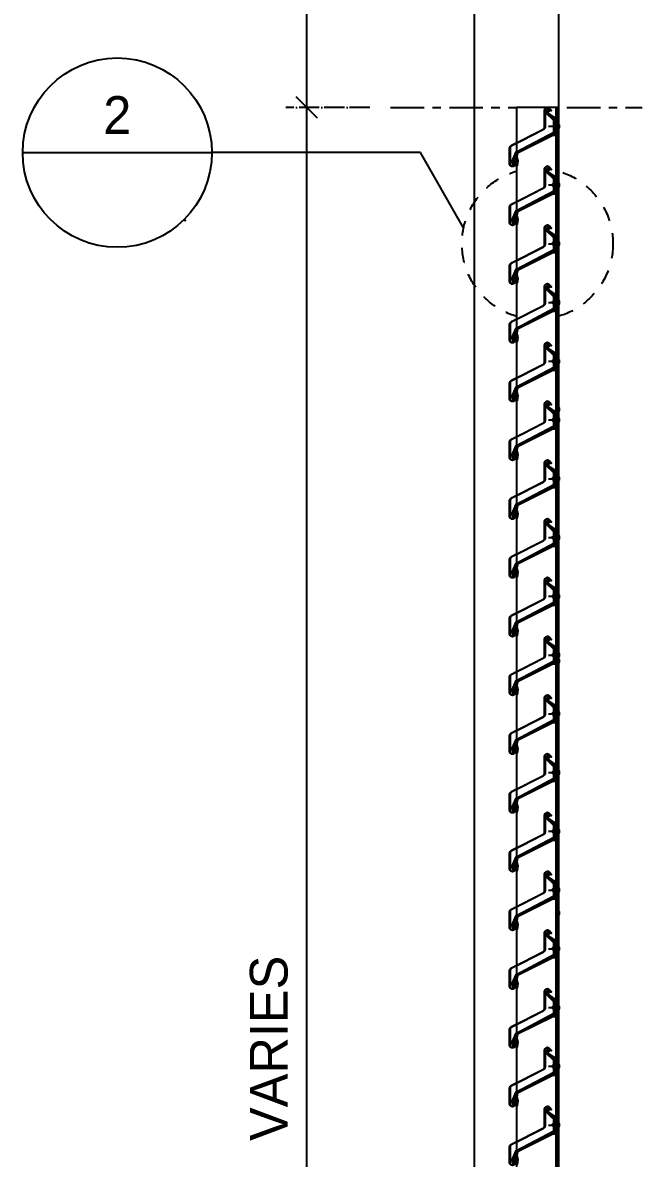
# Model space of a CAD drawing. Header units: millimetres. Extents: x -244126 to 368105, y -173968 to 259060.
# Drawn here: x 3588 to 4326, y 58035 to 59388 of the extents above; entities that cross this region are included whole.
import ezdxf
from ezdxf.enums import TextEntityAlignment as Align

# ---------------------------------------------------------------- set-up
doc = ezdxf.new("R2010")
doc.units = ezdxf.units.MM
doc.header["$MEASUREMENT"] = 0
for name, pattern in [('ACAD_ISO04W100', [30, 24, -3, 0, -3]), ('CENTER', [2, 1.25, -0.25, 0.25, -0.25]), ('HIDDEN', [9.524999999999999, 6.35, -3.175]), ('TA_GL_040.00000', [110, 40, -10, 10, -10, 40]), ('TA_HL_005.00000', [32.5, 17.75, -14.75])]:
    doc.linetypes.add(name, pattern=pattern)
for name, color, linetype in [('000 - GRID', 8, 'CENTER'), ('000 - H A T C H', 8, 'Continuous'), ('000 - SYMBOL CON', 1, 'Continuous'), ('000 - WIPEOUT', 250, 'Continuous'), ('001 - ASCESSORIES', 1, 'Continuous'), ('004 - WALL', 3, 'Continuous'), ('A03_SUN LOUVER', 7, 'Continuous'), ('A04_TUBE SERIES', 7, 'Continuous')]:
    doc.layers.add(name, color=color, linetype=linetype)
doc.styles.add('Cetury Gothic', font='GOTHIC.TTF')
doc.styles.add('CORDIA', font='cordia.shx')
doc.styles.add('TA', font='Cordia New.ttf', dxfattribs={"height": 4.5})
doc.dimstyles.new('DIM E-E', dxfattribs={"dimscale": 2, "dimtxt": 0.18, "dimasz": 0.1, "dimexe": 0.1, "dimexo": 0.1, "dimgap": 0.09, "dimtad": 1, "dimtoh": 1, "dimzin": 0, "dimdsep": 46, "dimtxsty": 'CORDIA', "dimblk": 'OBLIQUE', "dimcen": 0.1, "dimdle": 0.1, "dimclrd": 40, "dimclre": 140, "dimclrt": 3, "dimadec": 0, "dimazin": 0, "dimtfac": 1, "dimtix": 1, "dimtmove": 2, "dimatfit": 3, "dimfxl": 1, "dimtolj": 1, "dimtzin": 0, "dimarcsym": 0})
pattern_1 = [(90, (1.084202172485504e-16, 1.084202172485504e-16), (-0.3125, 0.15625), [0, -0.3125])]

# ---------------------------------------------------------------- blocks, each defined once
blk = doc.blocks.new('*U3716')
at = {"layer": '004 - WALL', "color": 0, "linetype": 'ByBlock'}
blk.add_lwpolyline([(0, 0), (-100, 0), (-100, 2700), (0, 2700)], close=True, dxfattribs=at)
blk = doc.blocks.new('*U3772')
at = {"layer": '000 - H A T C H'}
h = blk.add_hatch(dxfattribs=at)
h.set_pattern_fill('DOTS', color=8, scale=5, angle=90)
h.set_pattern_definition(pattern_1)
edge = h.paths.add_edge_path()
edge.add_arc((6.2500000021564, -3.126300886901387e-10), 1.249999999032525, -53.130102404963395, 53.13010238325057, ccw=False)
edge.add_arc((6.250000000650049, -0.6875000023001099), 0.8124999992297953, 202.6198648105183, 337.3801351894816, ccw=False)
edge.add_line((5.500000000610941, -1.000000000203717), (-1.77635683940025e-15, -1.000000000203727))
edge.add_line((-2.173258171971605e-15, -1.000000000203727), (-6.292525740534009e-15, -3.000000000156433))
edge.add_line((-6.292525740534008e-15, -3.000000000156433), (-0.9999999999763562, -1.499999999850842))
edge.add_line((-0.9999999999763562, -1.499999999850842), (-0.9999999999763503, 1.499999999850846))
edge.add_line((-0.9999999999763503, 1.499999999850845), (6.550315845288424e-15, 3.000000000156434))
edge.add_line((6.509366175031109e-15, 3.000000000156434), (2.390098606468705e-15, 1.000000000203727))
edge.add_line((2.390098606468706e-15, 1.000000000203727), (5.500000000610944, 1.000000000203736))
edge.add_arc((6.250000000650052, 0.6875000023001321), 0.8124999992297938, 22.619864741037475, 157.3801351894819, ccw=False)
at = {"layer": '001 - ASCESSORIES', "color": 0}
for p, q in [((5.500000000610944, 1.000000000203736), (2.159213709732834e-15, 1.000000000203727)), ((5.500000000610941, -1.000000000203717), (-2.159213709732837e-15, -1.000000000203727))]:
    blk.add_line(p, q, dxfattribs=at)
for points in [[(-0.9999999999763565, -1.499999999850841), (-0.99999999997635, 1.499999999850845), (6.477641128216606e-15, 3.000000000156433), (-6.477641128216606e-15, -3.000000000156433)], [(6.509366175031109e-15, 3.000000000156433), (2.390098606468706e-15, 1.000000000203727), (5.500000000610942, 1.000000000203736), (5.500000000610938, -1.000000000203717), (-2.173258171971605e-15, -1.000000000203727), (-6.292525740534008e-15, -3.000000000156433), (-0.9999999999763567, -1.499999999850841), (-0.9999999999763498, 1.499999999850845)]]:
    blk.add_lwpolyline(points, close=True, dxfattribs=at)
blk.add_lwpolyline([(7.000000001068118, 0.9999999992942371, -0.5000000004357978), (7.000000000689157, -1.000000000203718, -0.6666666684001539), (5.500000000610941, -1.000000000203717), (-2.173258171971605e-15, -1.000000000203727), (-6.292525740534008e-15, -3.000000000156433), (-0.9999999999763562, -1.499999999850842), (-0.9999999999763503, 1.499999999850845), (6.509366175031109e-15, 3.000000000156434), (2.390098606468706e-15, 1.000000000203727), (5.500000000610944, 1.000000000203736, -0.6666666688380637)], format="xyb", close=True, dxfattribs=at)
blk.add_lwpolyline([(7.000000000689157, -1.000000000203721), (7.000000000461787, 0.9999999997489858, -0.5000000006252776), (7.000000000689157, -1.000000000203721, -0.6666666684001529), (5.500000000610941, -1.000000000203717), (5.500000000610944, 1.000000000203736, -0.6666666684001575), (7.000000000689161, 1.000000000203733)], format="xyb", dxfattribs=at)
blk = doc.blocks.new('*U3720')
at = {"layer": '000 - H A T C H'}
h = blk.add_hatch(dxfattribs=at)
h.set_pattern_fill('DOTS', color=8, scale=5, angle=90)
h.set_pattern_definition(pattern_1)
edge = h.paths.add_edge_path()
edge.add_arc((3.750000001546126, -3.126371941174963e-10), 1.249999999032525, -53.130102404963395, 53.13010238325057, ccw=False)
edge.add_arc((3.750000000039776, -0.687500002300117), 0.8124999992297953, 202.6198648105183, 337.3801351894816, ccw=False)
edge.add_line((3.000000000000668, -1.000000000203724), (-2.220446049250313e-15, -1.000000000203727))
edge.add_line((-2.173258171971605e-15, -1.000000000203727), (-6.292525740534009e-15, -3.000000000156433))
edge.add_line((-6.292525740534008e-15, -3.000000000156433), (-0.9999999999763562, -1.499999999850842))
edge.add_line((-0.9999999999763562, -1.499999999850842), (-0.9999999999763503, 1.499999999850846))
edge.add_line((-0.9999999999763503, 1.499999999850845), (6.550315845288424e-15, 3.000000000156434))
edge.add_line((6.509366175031109e-15, 3.000000000156434), (2.390098606468705e-15, 1.000000000203727))
edge.add_line((2.390098606468706e-15, 1.000000000203727), (3.000000000000672, 1.000000000203729))
edge.add_arc((3.750000000039779, 0.6875000023001251), 0.8124999992297929, 22.619864741037475, 157.3801351894819, ccw=False)
at = {"layer": '001 - ASCESSORIES', "color": 0}
for p, q in [((3.000000000000672, 1.000000000203729), (2.159213709732834e-15, 1.000000000203727)), ((3.000000000000667, -1.000000000203725), (-2.159213709732837e-15, -1.000000000203727))]:
    blk.add_line(p, q, dxfattribs=at)
for points in [[(-0.9999999999763565, -1.499999999850841), (-0.99999999997635, 1.499999999850845), (6.477641128216606e-15, 3.000000000156433), (-6.477641128216606e-15, -3.000000000156433)], [(6.509366175031109e-15, 3.000000000156433), (2.390098606468706e-15, 1.000000000203727), (3.00000000000067, 1.000000000203729), (3.000000000000665, -1.000000000203724), (-2.173258171971605e-15, -1.000000000203727), (-6.292525740534008e-15, -3.000000000156433), (-0.9999999999763567, -1.499999999850841), (-0.9999999999763498, 1.499999999850845)]]:
    blk.add_lwpolyline(points, close=True, dxfattribs=at)
blk.add_lwpolyline([(4.500000000457845, 0.99999999929423, -0.5000000004357978), (4.500000000078884, -1.000000000203725, -0.6666666684001539), (3.000000000000668, -1.000000000203724), (-2.173258171971605e-15, -1.000000000203727), (-6.292525740534008e-15, -3.000000000156433), (-0.9999999999763562, -1.499999999850842), (-0.9999999999763503, 1.499999999850845), (6.509366175031109e-15, 3.000000000156434), (2.390098606468706e-15, 1.000000000203727), (3.000000000000672, 1.000000000203729, -0.6666666688380637)], format="xyb", close=True, dxfattribs=at)
blk.add_lwpolyline([(4.500000000078884, -1.000000000203728), (4.499999999851514, 0.9999999997489787, -0.5000000006252776), (4.500000000078884, -1.000000000203728, -0.6666666684001529), (3.000000000000667, -1.000000000203725), (3.000000000000672, 1.000000000203729, -0.6666666684001575), (4.500000000078888, 1.000000000203726)], format="xyb", dxfattribs=at)
blk = doc.blocks.new('_Oblique')
at = {"color": 0, "linetype": 'ByBlock', "lineweight": -2}
blk.add_line((-0.5, -0.5), (0.5, 0.5), dxfattribs=at)
blk = doc.blocks.new('*D3801')
at = {"layer": 'A04_TUBE SERIES', "color": 40, "lineweight": -2, "transparency": 16777216}
blk.add_line((3926.313265724752, 57019.47557430169), (3926.313265724752, 59311.62387743569), dxfattribs=at)
at = {"layer": 'A04_TUBE SERIES', "color": 140, "linetype": 'ACAD_ISO04W100', "lineweight": -2, "transparency": 16777216}
for p, q in [((4001.313265724837, 59286.62387743569), (3901.313265724752, 59286.62387743569)), ((4001.313265724837, 57044.47557430169), (3901.313265724752, 57044.47557430169))]:
    blk.add_line(p, q, dxfattribs=at)
at = {"layer": 'Defpoints', "color": 0, "transparency": 16777216}
for p in [(3926.313265724752, 59286.62387743569), (4026.313265724837, 59286.62387743569), (4026.313265724837, 57044.47557430169)]:
    blk.add_point(p, dxfattribs=at)
at = {"layer": 'A04_TUBE SERIES', "color": 40, "lineweight": -2, "transparency": 16777216, "xscale": 25, "yscale": 25, "zscale": 25}
for p, rotation in [((3926.313265724752, 59286.62387743569), 90), ((3926.313265724752, 57044.47557430169), 270)]:
    blk.add_blockref('_Oblique', p, dxfattribs=dict(at, rotation=rotation))
at = {"layer": 'A04_TUBE SERIES', "color": 3, "transparency": 16777216, "insert": (3881.313265724767, 58165.54972586868), "char_height": 45, "attachment_point": 5, "rotation": 90, "style": 'CORDIA'}
blk.add_mtext('\\A1;VARIES', dxfattribs=at)
blk = doc.blocks.new('*D3802')
at = {"layer": 'A04_TUBE SERIES', "color": 40, "lineweight": -2, "transparency": 16777216}
blk.add_line((3926.313265724773, 59261.62387743569), (3926.313265724773, 59769.47557430172), dxfattribs=at)
at = {"layer": 'A04_TUBE SERIES', "color": 140, "linetype": 'ACAD_ISO04W100', "lineweight": -2, "transparency": 16777216}
for p, q in [((4001.313265724837, 59744.47557430172), (3901.313265724773, 59744.47557430172)), ((4001.313265724837, 59286.62387743569), (3901.313265724773, 59286.62387743569))]:
    blk.add_line(p, q, dxfattribs=at)
at = {"layer": 'Defpoints', "color": 0, "transparency": 16777216}
for p in [(3926.313265724773, 59744.47557430172), (4026.313265724837, 59744.47557430172), (4026.313265724837, 59286.62387743569)]:
    blk.add_point(p, dxfattribs=at)
at = {"layer": 'A04_TUBE SERIES', "color": 40, "lineweight": -2, "transparency": 16777216, "xscale": 25, "yscale": 25, "zscale": 25}
for p, rotation in [((3926.313265724773, 59744.47557430172), 90), ((3926.313265724773, 59286.62387743569), 270)]:
    blk.add_blockref('_Oblique', p, dxfattribs=dict(at, rotation=rotation))
at = {"layer": 'A04_TUBE SERIES', "color": 3, "transparency": 16777216, "insert": (3881.313265724789, 59515.5497258687), "char_height": 45, "attachment_point": 5, "rotation": 90, "style": 'CORDIA'}
blk.add_mtext('\\A1;VARIES', dxfattribs=at)
blk = doc.blocks.new('*U3754')
at = {"color": 3}
blk.add_point((0, -100.0000000000005), dxfattribs=at)
at = {"layer": '000 - GRID', "color": 0, "linetype": 'ByBlock'}
blk.add_line((0, 99.99999999999997), (2.576687932766269e-14, -200.0000000000005), dxfattribs=at)
at = {"layer": '000 - GRID', "color": 0}
blk.add_point((0, 0), dxfattribs=at)
at = {"style": 'TA', "flags": 1}
blk.add_attdef('LOCATION', (6, 6), '', height=4.5, dxfattribs=at)
blk = doc.blocks.new('*U4247')
at = {"color": 2}
blk.add_line((-4.510835795377261, 0), (4.510835795377261, 0), dxfattribs=at)
blk.add_circle((0, 0), 4.510835795377077, dxfattribs=at)
at = {"color": 7}
blk.add_point((3.241261303455758, -3.241261303455303), dxfattribs=at)
at = {"layer": '000 - SYMBOL CON', "color": 2, "linetype": 'ByBlock'}
blk.add_lwpolyline([(16.5161759927504, -3.578593339395429), (14.45007416493026, -3.901931818903096e-15), (4.510835795377075, -1.104836123657568e-15)], dxfattribs=at)
at = {"color": 2, "style": 'Cetury Gothic'}
for tag, height, p in [('DETAIL_NO.', 1.8, (0, 1.791917847270724)), ('DRAWING_NO.', 1.800029265504032, (0, -1.791917847270952))]:
    blk.add_attdef(tag, text='', height=height, dxfattribs=at).set_placement(p, align=Align.MIDDLE_CENTER)
blk = doc.blocks.new('*U3769')
blk.add_wipeout([(49.99999999999977, 1121.074151567002), (0, 1121.074151567002), (-2.2737367544323206e-13, -1121.0741515670013), (49.99999999999977, -1121.0741515670013)]).dxf.layer = '000 - WIPEOUT'
at = {"layer": '000 - H A T C H'}
h = blk.add_hatch(dxfattribs=at)
h.set_pattern_fill('ANSI32', color=256, scale=0.25, angle=-90.00000000000001)
h.set_pattern_definition([(315, (-5514.030462112098, 23949.07471731478), (1.683798022700467, 1.683798022700466), []), (315, (-5514.030462112098, 23947.95218481478), (1.683798022700467, 1.683798022700466), [])])
h.paths.add_polyline_path([(-1.356692536091941e-13, -1121.074151567002), (2.499999999999864, -1121.074151567002), (2.5, 1121.074151567002), (2.220446049250313e-16, 1121.074151567002)])
at = {"layer": '001 - ASCESSORIES', "linetype": 'ByBlock'}
blk.add_lwpolyline([(50, 1121.074151567002), (0, 1121.074151567002), (-1.357611786334021e-13, -1121.074151567002), (49.99999999999986, -1121.074151567002)], close=True, dxfattribs=at)
at = {"layer": '001 - ASCESSORIES', "color": 0}
blk.add_lwpolyline([(0, 1121.074151567002), (2.5, 1121.074151567002), (2.499999999999864, -1121.074151567002), (-1.357611786334021e-13, -1121.074151567002)], close=True, dxfattribs=at)
blk = doc.blocks.new('000 - FAMELINE_AL.SUN_LV_70Z_CUT_VIEW')
at = {"layer": '000 - H A T C H'}
h = blk.add_hatch(dxfattribs=at)
h.set_pattern_fill('ANSI32', color=8, scale=2)
h.set_pattern_definition([(45, (0, 0), (-0.5303300858899107, 0.5303300858899107), []), (45, (0.35355339, 0), (-0.5303300858899107, 0.5303300858899107), [])])
edge = h.paths.add_edge_path()
edge.add_arc((-41.71909435685664, 63.80189602588693), 3.399999999999986, 359.7688178317894, 500.7773137959305)
edge.add_line((-44.35305455737182, 65.95183873724041), (-46.44665398359939, 63.3869064088849))
edge.add_line((-46.44665398359939, 63.3869064088849), (-45.98183747762232, 63.00750475393761))
edge.add_line((-45.98183747762232, 63.00750475393761), (-43.88823805138236, 65.57243708230635))
edge.add_arc((-41.71909435685045, 63.8018960258951), 2.799999999993822, -0.25475025521330963, 140.7773137957614, ccw=False)
edge.add_line((-38.91912203336574, 63.78944662088733), (-38.9191220333887, 44.01972320168352))
edge.add_arc((-34.9191220333887, 44.01972320168352), 4, 180, 244.3295045191594)
edge.add_line((-36.6519020997646, 40.41452234159676), (0.8728362579277018, 21.54602793816775))
edge.add_arc((-0.6000267984897698, 18.4816072070802), 3.400000000011559, 1.3181988833821379e-10, 64.32950451929122, ccw=False)
edge.add_line((2.799973201521789, 18.48160720708802), (2.799973201515968, -0.01085875736750097))
edge.add_arc((-1.672240363737032e-06, -4.791312291807515e-06), 2.799995911112356, 214.4412264402325, 359.7778968172909, ccw=False)
edge.add_line((-2.309177256072871, -1.58357203815649), (-4.075200694191153, 0.9916572906804504))
edge.add_line((-4.075200694191153, 0.9916572906804504), (-4.570024391912739, 0.6523204253608128))
edge.add_line((-4.570024391912739, 0.6523204253608128), (-2.804000953798055, -1.922908903484404))
edge.add_arc((1.343924971308752e-13, -6.008527009271347e-13), 3.399999999999771, 214.4412879448393, 359.7725146033154)
edge.add_line((3.399973201521789, -0.01349921971996082), (3.399973201521789, 18.48160720708802))
edge.add_arc((-0.600026798489675, 18.48160720708033), 4.000000000011464, 1.101744141655805e-10, 64.32950451926962)
edge.add_line((1.132753267884254, 22.08680806718075), (-36.39198508980822, 40.95530247060977))
edge.add_arc((-34.9191220333887, 44.01972320168352), 3.400000000000007, 180, 244.3295045191593, ccw=False)
edge.add_line((-38.3191220333887, 44.01972320168352), (-38.31912203338288, 63.78817741812782))
at = {"layer": 'A03_SUN LOUVER', "color": 0}
blk.add_lwpolyline([(-38.31912203339264, 63.78817743708649, 0.706785714724799), (-44.35305455737182, 65.95183873724041), (-46.44665398359939, 63.3869064088849), (-45.98183747762232, 63.00750475393761), (-43.88823805138236, 65.57243708230635, -0.7069399320194617), (-38.91912203336574, 63.78944662088733), (-38.9191220333887, 44.01972320168352, 0.2883019779868358), (-36.6519020997646, 40.41452234159676), (0.8728362579277018, 21.54602793816775, -0.2883019779868358), (2.799973201521789, 18.48160720708802), (2.799973201515968, -0.01085875736750097, -0.7354915496662431), (-2.309177256072871, -1.58357203815649), (-4.075200694191153, 0.9916572906804504), (-4.570024391912739, 0.6523204253608128), (-2.804000953798055, -1.922908903484404, 0.7354549486294412), (3.399973201521789, -0.01349921971996082), (3.399973201521789, 18.48160720708802, 0.2883019779868358), (1.132753267884254, 22.08680806718075), (-36.39198508980822, 40.95530247060977, -0.2883019779868358), (-38.3191220333887, 44.01972320168352), (-38.31912203338288, 63.78817741812782)], format="xyb", dxfattribs=at)
blk = doc.blocks.new('000 - ASSCESSORIES_FAMELINE_AL.FLEX_BK_FOR_70Z_[70Z-BK]_CUT_VIEW')
at = {"layer": '000 - H A T C H'}
h = blk.add_hatch(dxfattribs=at)
h.set_pattern_fill('ANSI32', color=8, scale=0.005)
h.set_pattern_definition([(45, (9.087006977919415, -46.378), (-0.001325825214724777, 0.001325825214724777), []), (45, (9.087890861394415, -46.378), (-0.001325825214724777, 0.001325825214724777), [])])
edge = h.paths.add_edge_path()
edge.add_line((-0.01277954649654411, -0.00975276040116313), (-0.01297954649656303, -0.009952760401567673))
edge.add_line((-0.01297954649656141, -0.009952760401567673), (-0.01317954649658215, -0.00975276040116313))
edge.add_line((-0.01317954649658226, -0.00975276040116313), (-0.013379546496603, -0.009952760401567673))
edge.add_line((-0.01337954649660311, -0.009952760401567673), (-0.01357954649662385, -0.00975276040116313))
edge.add_line((-0.01357954649662396, -0.00975276040116313), (-0.0137795464966447, -0.009952760401567673))
edge.add_line((-0.01377954649664481, -0.009952760401567673), (-0.01397954649666919, -0.00975276040116313))
edge.add_line((-0.01397954649666922, -0.00975276040116313), (-0.01417954649669177, -0.009952760401567673))
edge.add_line((-0.01417954649669184, -0.009952760401567673), (-0.01437954649671258, -0.00975276040116313))
edge.add_line((-0.01437954649671269, -0.00975276040116313), (-0.01457954649673343, -0.009952760401567673))
edge.add_line((-0.01457954649673354, -0.009952760401567673), (-0.01477954649675428, -0.00975276040116313))
edge.add_line((-0.01477954649675439, -0.00975276040116313), (-0.01497954649677513, -0.009952760401567673))
edge.add_line((-0.01497954649677524, -0.009952760401567673), (-0.01517954649679416, -0.00975276040116313))
edge.add_line((-0.01517954649679432, -0.00975276040116313), (-0.01537954649681505, -0.009952760401567673))
edge.add_line((-0.01537954649681517, -0.009952760401567673), (-0.0155795464968359, -0.00975276040116313))
edge.add_line((-0.01557954649683602, -0.00975276040116313), (-0.01577954649685675, -0.009952760401567673))
edge.add_line((-0.01577954649685687, -0.009952760401567673), (-0.0159795464968776, -0.00975276040116313))
edge.add_line((-0.01597954649687772, -0.00975276040116313), (-0.01617954649689663, -0.009952760401567673))
edge.add_line((-0.01617954649689501, -0.009952760401567673), (-0.01637954649691575, -0.00975276040116313))
edge.add_line((-0.01637954649691586, -0.00975276040116313), (-0.0165795464969366, -0.009952760401567673))
edge.add_line((-0.01657954649693671, -0.009952760401567673), (-0.01677954649695745, -0.00975276040116313))
edge.add_line((-0.01677954649695756, -0.00975276040116313), (-0.0169795464969783, -0.009952760401567673))
edge.add_line((-0.01697954649697841, -0.009952760401567673), (-0.01717954649700279, -0.00975276040116313))
edge.add_line((-0.01717954649700282, -0.00975276040116313), (-0.01737954649702537, -0.009952760401567673))
edge.add_line((-0.01737954649702544, -0.009952760401567673), (-0.01757954649704618, -0.00975276040116313))
edge.add_line((-0.01757954649704629, -0.00975276040116313), (-0.01777954649706703, -0.009952760401567673))
edge.add_line((-0.01777954649706714, -0.009952760401567673), (-0.01797954649708788, -0.00975276040116313))
edge.add_line((-0.01797954649708799, -0.00975276040116313), (-0.01817954649710873, -0.009952760401567673))
edge.add_line((-0.01817954649710884, -0.009952760401567673), (-0.01837954649712776, -0.00975276040116313))
edge.add_line((-0.01837954649712792, -0.00975276040116313), (-0.01857954649714865, -0.009952760401567673))
edge.add_line((-0.01857954649714877, -0.009952760401567673), (-0.0187795464971695, -0.00975276040116313))
edge.add_line((-0.01877954649716962, -0.00975276040116313), (-0.01897954649719035, -0.009952760401567673))
edge.add_line((-0.01897954649719047, -0.009952760401567673), (-0.0191795464972112, -0.00975276040116313))
edge.add_line((-0.01917954649721132, -0.00975276040116313), (-0.01937954649723024, -0.009952760401567673))
edge.add_line((-0.01937954649722862, -0.009952760401567673), (-0.01957954649724935, -0.00975276040116313))
edge.add_line((-0.01957954649724947, -0.00975276040116313), (-0.0197795464972702, -0.009952760401567673))
edge.add_line((-0.01977954649727032, -0.009952760401567673), (-0.01997954649729105, -0.00975276040116313))
edge.add_line((-0.01997954649729117, -0.00975276040116313), (-0.0201795464973119, -0.009952760401567673))
edge.add_line((-0.02017954649731202, -0.009952760401567673), (-0.02037954649733639, -0.00975276040116313))
edge.add_line((-0.02037954649733642, -0.00975276040116313), (-0.02057954649735898, -0.009952760401567673))
edge.add_line((-0.02057954649735905, -0.009952760401567673), (-0.02077954649737978, -0.00975276040116313))
edge.add_line((-0.0207795464973799, -0.00975276040116313), (-0.02097954649740063, -0.009952760401567673))
edge.add_line((-0.02097954649740075, -0.009952760401567673), (-0.02117954649742148, -0.00975276040116313))
edge.add_line((-0.0211795464974216, -0.00975276040116313), (-0.02137954649744233, -0.009952760401567673))
edge.add_line((-0.02137954649744245, -0.009952760401567673), (-0.02157954649746137, -0.00975276040116313))
edge.add_line((-0.02157954649746152, -0.00975276040116313), (-0.02177954649748226, -0.009952760401567673))
edge.add_line((-0.02177954649748237, -0.009952760401567673), (-0.02197954649750311, -0.00975276040116313))
edge.add_line((-0.02197954649750322, -0.00975276040116313), (-0.02217954649752396, -0.009952760401567673))
edge.add_line((-0.02217954649752407, -0.009952760401567673), (-0.02237954649754481, -0.00975276040116313))
edge.add_line((-0.02237954649754492, -0.00975276040116313), (-0.02257954649756384, -0.009952760401567673))
edge.add_line((-0.02257954649756222, -0.009952760401567673), (-0.02277954649758296, -0.00975276040116313))
edge.add_line((-0.02277954649758307, -0.00975276040116313), (-0.02297954649760381, -0.009952760401567673))
edge.add_line((-0.02297954649760392, -0.009952760401567673), (-0.02317954649762466, -0.00975276040116313))
edge.add_line((-0.02317954649762477, -0.00975276040116313), (-0.02337954649764551, -0.009952760401567673))
edge.add_line((-0.02337954649764562, -0.009952760401567673), (-0.02357954649767, -0.00975276040116313))
edge.add_line((-0.02357954649767002, -0.00975276040116313), (-0.02377954649769258, -0.009952760401567673))
edge.add_line((-0.02377954649769265, -0.009952760401567673), (-0.02397954649771339, -0.00975276040116313))
edge.add_line((-0.0239795464977135, -0.00975276040116313), (-0.02417954649774151, -0.009952760401567673))
edge.add_line((-0.02417954649774146, -0.009952760401567673), (-0.02437954649775492, -0.00975276040116313))
edge.add_line((-0.0243795464977552, -0.00975276040116313), (-0.02457954649778321, -0.009952760401567673))
edge.add_line((-0.02457954649778316, -0.009952760401567673), (-0.02477954649780389, -0.00975276040116313))
edge.add_line((-0.02477954649780401, -0.00975276040116313), (-0.02497954649782474, -0.009952760401567673))
edge.add_line((-0.02497954649782486, -0.009952760401567673), (-0.02517954649784377, -0.00975276040116313))
edge.add_line((-0.02517954649784393, -0.00975276040116313), (-0.02537954649786467, -0.009952760401567673))
edge.add_line((-0.02537954649786478, -0.009952760401567673), (-0.02557954649788552, -0.00975276040116313))
edge.add_line((-0.02557954649788563, -0.00975276040116313), (-0.02577954649790637, -0.009952760401567673))
edge.add_line((-0.02577954649790648, -0.009952760401567673), (-0.02597954649792722, -0.00975276040116313))
edge.add_line((-0.02597954649792555, -0.00975276040116313), (-0.02617954649794447, -0.009952760401567673))
edge.add_line((-0.02617954649794463, -0.009952760401567673), (-0.02637954649796536, -0.00975276040116313))
edge.add_line((-0.02637954649796548, -0.00975276040116313), (-0.02657954649798621, -0.009952760401567673))
edge.add_line((-0.02657954649798633, -0.009952760401567673), (-0.02677954649800706, -0.00975276040116313))
edge.add_line((-0.02677954649800718, -0.00975276040116313), (-0.02697954649802974, -0.009952760401567673))
edge.add_line((-0.0269795464980298, -0.009952760401567673), (-0.02717954649805418, -0.00975276040116313))
edge.add_line((-0.02717954649805421, -0.00975276040116313), (-0.02737954649807494, -0.009952760401567673))
edge.add_line((-0.02737954649807506, -0.009952760401567673), (-0.02757954649809579, -0.00975276040116313))
edge.add_line((-0.02757954649809591, -0.00975276040116313), (-0.02967954649830546, -0.00975276040116313))
edge.add_line((-0.02967954649830595, -0.00975276040116313), (-0.02967954649830595, -0.005952760400752766))
edge.add_line((-0.02967954649830595, -0.005952760400752766), (-0.05031824556958587, 0.03563496930928506))
edge.add_arc((-0.05121400561373868, 0.03519043141033507), 0.001000000000151382, 26.39377746178776, 75.8219355794282)
edge.add_line((-0.05096906939608736, 0.03615997060479259), (-0.05502790629977783, 0.03718536098029273))
edge.add_arc((-0.0552728425175335, 0.03621582178585214), 0.001000000000162513, 75.82193557346436, 104.1780643993373)
edge.add_line((-0.05551777873482955, 0.03718536098040914), (-0.06002284251777767, 0.03604723960325629))
edge.add_line((-0.06002284251777645, 0.03604723960325629), (-0.06566181365886668, 0.03683974531472614))
edge.add_arc((-0.06559222710857426, 0.03733487934893276), 0.0004999999998133708, 168.4409523074406, 262.0000000186345, ccw=False)
edge.add_line((-0.06608208646855651, 0.03743506820683962), (-0.06601507415376996, 0.0377627155153312))
edge.add_arc((-0.06552521479402351, 0.03766252665701586), 0.0004999999996624719, 87.06799968467601, 168.4409522554503, ccw=False)
edge.add_arc((-0.06495843581486405, 0.04872858665620328), 0.01058056507243212, 267.06799962155, 291.9915223716762)
edge.add_arc((-0.0601375721881432, 0.03943023958709091), 0.001000000000519413, 210.8217160004619, 511.7252351100696)
edge.add_arc((-0.06392995079279906, 0.03099271075333121), 0.009374857828702345, 71.90549630057217, 97.73897321563683)
edge.add_arc((-0.06523276939259937, 0.0405794483473656), 0.0002999999997556577, 168.4409523378007, 277.73897327017005, ccw=False)
edge.add_line((-0.06552668500849279, 0.04063956166192639), (-0.06541458793621961, 0.04118764456461924))
edge.add_arc((-0.06492472857595288, 0.04108745570658101), 0.0005000000001152923, 105.0000000089477, 168.4409522992529, ccw=False)
edge.add_line((-0.06505413809860983, 0.0415704186198198), (-0.06025266056207801, 0.0428301757283478))
edge.add_line((-0.06025266056207812, 0.0428301757283478), (-0.0492526605609267, 0.03804723960366374))
edge.add_line((-0.04925266056092603, 0.03804723960366374), (-0.02567954649789006, -0.006952760400956493))
edge.add_line((-0.02567954649789073, -0.006952760400956493), (-0.01187954649644718, -0.006952760400956493))
edge.add_line((-0.01187954649644674, -0.006952760400956493), (-0.002662942001011132, 0.002656586377350152))
edge.add_arc((-0.002304552747116162, 0.002307935918011594), 0.0005000000001045974, 59.98307022082429, 135.7891445572969, ccw=False)
edge.add_line((-0.002054424811218425, 0.002740874730996268), (0.002599041332761615, -0.0006066714323025623))
edge.add_arc((0.002423851587606052, -0.0008502049067118378), 0.0002999999999414777, -53.13000000248172, 54.27003670094422, ccw=False)
edge.add_line((0.002603852016303421, -0.001090204585118215), (0.0003817467584736676, -0.002756789730629123))
edge.add_arc((0.0002017463293952915, -0.002516790052546014), 0.0002999999999117129, 212.0053832946578, 306.8700000934011, ccw=False)
edge.add_line((-5.265316149127841e-05, -0.002675789734887246), (-0.002137095849296046, 0.0006593185663730881))
edge.add_arc((-0.002391495340415162, 0.0005003188842422901), 0.0003000000000012833, 32.00538323809544, 145.4914770709103)
edge.add_line((-0.002638707917848038, 0.0006702775308511377), (-0.007879546496031722, -0.006952760400956493))
edge.add_line((-0.007879546496033285, -0.006952760400956493), (-0.007879546496033285, -0.00975276040116313))
edge.add_line((-0.007879546496033285, -0.00975276040116313), (-0.00997954649625011, -0.00975276040116313))
edge.add_line((-0.009979546496248659, -0.00975276040116313), (-0.01017954649626939, -0.009952760401567673))
edge.add_line((-0.01017954649626951, -0.009952760401567673), (-0.01037954649629024, -0.00975276040116313))
edge.add_line((-0.01037954649629036, -0.00975276040116313), (-0.0105795464963111, -0.009952760401567673))
edge.add_line((-0.01057954649631121, -0.009952760401567673), (-0.01077954649633558, -0.00975276040116313))
edge.add_line((-0.01077954649633561, -0.00975276040116313), (-0.01097954649635817, -0.009952760401567673))
edge.add_line((-0.01097954649635824, -0.009952760401567673), (-0.01117954649637897, -0.00975276040116313))
edge.add_line((-0.01117954649637909, -0.00975276040116313), (-0.01137954649639982, -0.009952760401567673))
edge.add_line((-0.01137954649639994, -0.009952760401567673), (-0.01157954649642067, -0.00975276040116313))
edge.add_line((-0.01157954649642079, -0.00975276040116313), (-0.01177954649644153, -0.009952760401567673))
edge.add_line((-0.01177954649644164, -0.009952760401567673), (-0.01197954649646056, -0.00975276040116313))
edge.add_line((-0.01197954649646071, -0.00975276040116313), (-0.01217954649648145, -0.009952760401567673))
edge.add_line((-0.01217954649648156, -0.009952760401567673), (-0.0123795464965023, -0.00975276040116313))
edge.add_line((-0.01237954649650241, -0.00975276040116313), (-0.01257954649652315, -0.009952760401567673))
edge.add_line((-0.01257954649652326, -0.009952760401567673), (-0.012779546496544, -0.00975276040116313))
at = {"layer": '001 - ASCESSORIES', "color": 0, "linetype": 'ByBlock'}
blk.add_lwpolyline([(-0.01277954649654411, -0.00975276040116313), (-0.01297954649656141, -0.009952760401567673), (-0.01317954649658226, -0.00975276040116313), (-0.01337954649660311, -0.009952760401567673), (-0.01357954649662396, -0.00975276040116313), (-0.01377954649664481, -0.009952760401567673), (-0.01397954649666922, -0.00975276040116313), (-0.01417954649669184, -0.009952760401567673), (-0.01437954649671269, -0.00975276040116313), (-0.01457954649673354, -0.009952760401567673), (-0.01477954649675439, -0.00975276040116313), (-0.01497954649677524, -0.009952760401567673), (-0.01517954649679432, -0.00975276040116313), (-0.01537954649681517, -0.009952760401567673), (-0.01557954649683602, -0.00975276040116313), (-0.01577954649685687, -0.009952760401567673), (-0.01597954649687772, -0.00975276040116313), (-0.01617954649689501, -0.009952760401567673), (-0.01637954649691586, -0.00975276040116313), (-0.01657954649693671, -0.009952760401567673), (-0.01677954649695756, -0.00975276040116313), (-0.01697954649697841, -0.009952760401567673), (-0.01717954649700282, -0.00975276040116313), (-0.01737954649702544, -0.009952760401567673), (-0.01757954649704629, -0.00975276040116313), (-0.01777954649706714, -0.009952760401567673), (-0.01797954649708799, -0.00975276040116313), (-0.01817954649710884, -0.009952760401567673), (-0.01837954649712792, -0.00975276040116313), (-0.01857954649714877, -0.009952760401567673), (-0.01877954649716962, -0.00975276040116313), (-0.01897954649719047, -0.009952760401567673), (-0.01917954649721132, -0.00975276040116313), (-0.01937954649722862, -0.009952760401567673), (-0.01957954649724947, -0.00975276040116313), (-0.01977954649727032, -0.009952760401567673), (-0.01997954649729117, -0.00975276040116313), (-0.02017954649731202, -0.009952760401567673), (-0.02037954649733642, -0.00975276040116313), (-0.02057954649735905, -0.009952760401567673), (-0.0207795464973799, -0.00975276040116313), (-0.02097954649740075, -0.009952760401567673), (-0.0211795464974216, -0.00975276040116313), (-0.02137954649744245, -0.009952760401567673), (-0.02157954649746152, -0.00975276040116313), (-0.02177954649748237, -0.009952760401567673), (-0.02197954649750322, -0.00975276040116313), (-0.02217954649752407, -0.009952760401567673), (-0.02237954649754492, -0.00975276040116313), (-0.02257954649756222, -0.009952760401567673), (-0.02277954649758307, -0.00975276040116313), (-0.02297954649760392, -0.009952760401567673), (-0.02317954649762477, -0.00975276040116313), (-0.02337954649764562, -0.009952760401567673), (-0.02357954649767002, -0.00975276040116313), (-0.02377954649769265, -0.009952760401567673), (-0.0239795464977135, -0.00975276040116313), (-0.02417954649774146, -0.009952760401567673), (-0.0243795464977552, -0.00975276040116313), (-0.02457954649778316, -0.009952760401567673), (-0.02477954649780401, -0.00975276040116313), (-0.02497954649782486, -0.009952760401567673), (-0.02517954649784393, -0.00975276040116313), (-0.02537954649786478, -0.009952760401567673), (-0.02557954649788563, -0.00975276040116313), (-0.02577954649790648, -0.009952760401567673), (-0.02597954649792555, -0.00975276040116313), (-0.02617954649794463, -0.009952760401567673), (-0.02637954649796548, -0.00975276040116313), (-0.02657954649798633, -0.009952760401567673), (-0.02677954649800718, -0.00975276040116313), (-0.0269795464980298, -0.009952760401567673), (-0.02717954649805421, -0.00975276040116313), (-0.02737954649807506, -0.009952760401567673), (-0.02757954649809591, -0.00975276040116313), (-0.02967954649830595, -0.00975276040116313), (-0.02967954649830595, -0.005952760400752766), (-0.05031824556958497, 0.03563496930928522, 0.2190783415382473), (-0.05096906939608736, 0.03615997060479259), (-0.05502790629977738, 0.03718536098029546, 0.1243621950703983), (-0.05551777873482955, 0.03718536098040914), (-0.06002284251777645, 0.03604723960325629), (-0.06566181365886692, 0.03683974531472956, -0.4325265089640832), (-0.06608208646855651, 0.03743506820683962), (-0.0660150741537695, 0.03776271551533483, -0.370769381718523), (-0.06549963943015769, 0.03816187212903088, 0.109180126670583), (-0.06099633795153814, 0.03891787119944468, 3.791782085139564), (-0.06101825826210572, 0.03990393995670871, 0.1131996429191804), (-0.06519237132275713, 0.04028218079816526, -0.51668024221595), (-0.06552668500849279, 0.04063956166192639), (-0.06541458793621935, 0.04118764456462287, -0.2841073530842382), (-0.06505413809860983, 0.0415704186198198), (-0.06025266056207812, 0.0428301757283478), (-0.04925266056092603, 0.03804723960366374), (-0.02567954649789073, -0.006952760400956493), (-0.01187954649644674, -0.006952760400956493), (-0.002662942001011359, 0.002656586377348447, -0.343381406372472), (-0.002054424811218425, 0.002740874730996268), (0.002599041332763008, -0.0006066714323011979, -0.5062323687275436), (0.002603852016303421, -0.001090204585118215), (0.0003817467584728007, -0.002756789730625542, -0.4393056243868863), (-5.265316149127841e-05, -0.002675789734887246), (-0.002137095849295889, 0.0006593185663774648, 0.5400558432090684), (-0.002638707917848038, 0.0006702775308511377), (-0.007879546496033285, -0.006952760400956493), (-0.007879546496033285, -0.00975276040116313), (-0.009979546496248659, -0.00975276040116313), (-0.01017954649626951, -0.009952760401567673), (-0.01037954649629036, -0.00975276040116313), (-0.01057954649631121, -0.009952760401567673), (-0.01077954649633561, -0.00975276040116313), (-0.01097954649635824, -0.009952760401567673), (-0.01117954649637909, -0.00975276040116313), (-0.01137954649639994, -0.009952760401567673), (-0.01157954649642079, -0.00975276040116313), (-0.01177954649644164, -0.009952760401567673), (-0.01197954649646071, -0.00975276040116313), (-0.01217954649648156, -0.009952760401567673), (-0.01237954649650241, -0.00975276040116313), (-0.01257954649652326, -0.009952760401567673)], format="xyb", close=True, dxfattribs=at)
at = {"layer": '001 - ASCESSORIES', "color": 0}
for p in [(-0.06013757218862992, 0.03943023958709801), (6.834375005482229e-06, 7.105427357601002e-15)]:
    blk.add_point(p, dxfattribs=at)
at = {"layer": 'Defpoints', "color": 250, "linetype": 'HIDDEN', "ltscale": 0.5}
blk.add_line((-0.01877954649716784, -0.000752955738271055), (-0.01877954649716784, -0.01315256506364193), dxfattribs=at)
blk = doc.blocks.new('*U3768')
at = {"layer": '001 - ASCESSORIES', "color": 1, "xscale": 1000, "yscale": 1000, "zscale": 1000}
for p in [(-69, 9.75276040116296), (1, 9.75276040116296), (71, 9.75276040116296), (141, 9.75276040116296), (211, 9.75276040116296), (281, 9.75276040116296), (351, 9.75276040116296), (421, 9.75276040116296), (491, 9.75276040116296), (561, 9.75276040116296), (631, 9.75276040116296), (701, 9.75276040116296), (771, 9.75276040116296), (841, 9.75276040116296), (911, 9.75276040116296), (981, 9.75276040116296), (1051, 9.75276040116296), (1121, 9.75276040116296)]:
    blk.add_blockref('000 - ASSCESSORIES_FAMELINE_AL.FLEX_BK_FOR_70Z_[70Z-BK]_CUT_VIEW', p, dxfattribs=at)
at = {"layer": 'A03_SUN LOUVER', "color": 3, "xscale": -1, "rotation": 270}
for p in [(-132.5412709904217, 52.11176187917954), (-62.54127099042171, 52.11176187917954), (7.458729009578292, 52.11176187917954), (77.45872900957829, 52.11176187917954), (147.4587290095783, 52.11176187917954), (217.4587290095783, 52.11176187917954), (287.4587290095783, 52.11176187917954), (357.4587290095783, 52.11176187917954), (427.4587290095783, 52.11176187917954), (497.4587290095783, 52.11176187917954), (567.4587290095783, 52.11176187917954), (637.4587290095783, 52.11176187917954), (707.4587290095783, 52.11176187917954), (777.4587290095783, 52.11176187917954), (847.4587290095783, 52.11176187917954), (917.4587290095783, 52.11176187917954), (987.4587290095783, 52.11176187917954), (1057.458729009578, 52.11176187917954)]:
    blk.add_blockref('000 - FAMELINE_AL.SUN_LV_70Z_CUT_VIEW', p, dxfattribs=at)

msp = doc.modelspace()

# ---------------------------------------------------------------- linework, layer by layer
at = {"layer": '000 - SYMBOL CON', "color": 2, "linetype": 'TA_HL_005.00000'}
msp.add_circle((4201.313265724835, 59124.19442591807), 90, dxfattribs=at)

# ---------------------------------------------------------------- block references
at = {"color": 1}
msp.add_blockref('*U3716', (4226.313265724835, 57044.47557430169), dxfattribs=at)
at = {"layer": '000 - GRID', "linetype": 'TA_GL_040.00000', "rotation": 90}
msp.add_blockref('*U3754', (4126.313265724835, 59286.62387743566), dxfattribs=at)
at = {"layer": '000 - SYMBOL CON', "linetype": 'TA_HL_005.00000'}
ref = msp.add_blockref('*U4247', (3700.458529310177, 59232.75738215543), dxfattribs=dict(at, xscale=25, yscale=25, zscale=25))
ref.add_attrib('DETAIL_NO.', '2', dxfattribs={"layer": '0', "color": 2, "height": 45, "style": 'Cetury Gothic'}).set_placement((3700.458529310177, 59277.55532833707), align=Align.MIDDLE_CENTER)
at = {"layer": '001 - ASCESSORIES', "rotation": 180}
for name, p in [('*U3772', (4226.313265724835, 59264.19442591807)), ('*U3720', (4226.313265724835, 58926.97604397286)), ('*U3720', (4226.313265724835, 58626.97604397286)), ('*U3720', (4226.313265724835, 58326.97604397286))]:
    msp.add_blockref(name, p, dxfattribs=at)

# ---------------------------------------------------------------- dimensions: what is measured, and where the dimension line sits
at = {"layer": 'A04_TUBE SERIES', "color": 3}
for base, p1, p2, picture, middle in [((3926.313265724773, 59744.47557430172), (4026.313265724835, 59286.62387743566), (4026.313265724835, 59744.47557430169), '*D3802', (3881.313265724789, 59515.5497258687)), ((3926.313265724752, 59286.62387743569), (4026.313265724835, 57044.47557430166), (4026.313265724835, 59286.62387743566), '*D3801', (3881.313265724767, 58165.54972586868))]:
    dim = msp.add_linear_dim(base=base, p1=p1, p2=p2, angle=90, text='VARIES', dimstyle='DIM E-E', override={"dimscale": 250}, dxfattribs=at)
    dim.commit()
    dim.dimension.update_dxf_attribs({"geometry": picture, "text_midpoint": middle})

# ---------------------------------------------------------------- next in the draw order: block references
at = {"layer": '001 - ASCESSORIES', "color": 2, "rotation": 180}
msp.add_blockref('*U3769', (4226.313265724835, 58165.54972586867), dxfattribs=at)

# ---------------------------------------------------------------- next in the draw order: block references
at = {"color": 2, "rotation": 90}
msp.add_blockref('*U3768', (4223.613265724431, 58161.97397241525), dxfattribs=at)
at = {"layer": '001 - ASCESSORIES', "rotation": 180}
for p in [(4226.313265724835, 59194.19442591807), (4226.313265724835, 59124.19442591807), (4226.313265724835, 59054.19442591807), (4226.313265724835, 58984.19442591807), (4226.313265724835, 58914.19442591807), (4226.313265724835, 58844.19442591807), (4226.313265724835, 58774.19442591807), (4226.313265724835, 58704.19442591807), (4226.313265724835, 58634.19442591807), (4226.313265724835, 58564.19442591807), (4226.313265724835, 58494.19442591807), (4226.313265724835, 58424.19442591807), (4226.313265724835, 58354.19442591807), (4226.313265724835, 58284.19442591807), (4226.313265724835, 58214.19442591807), (4226.313265724835, 58144.19442591807), (4226.313265724835, 58074.19442591807)]:
    msp.add_blockref('*U3772', p, dxfattribs=at)

doc.saveas('drawing.dxf')
